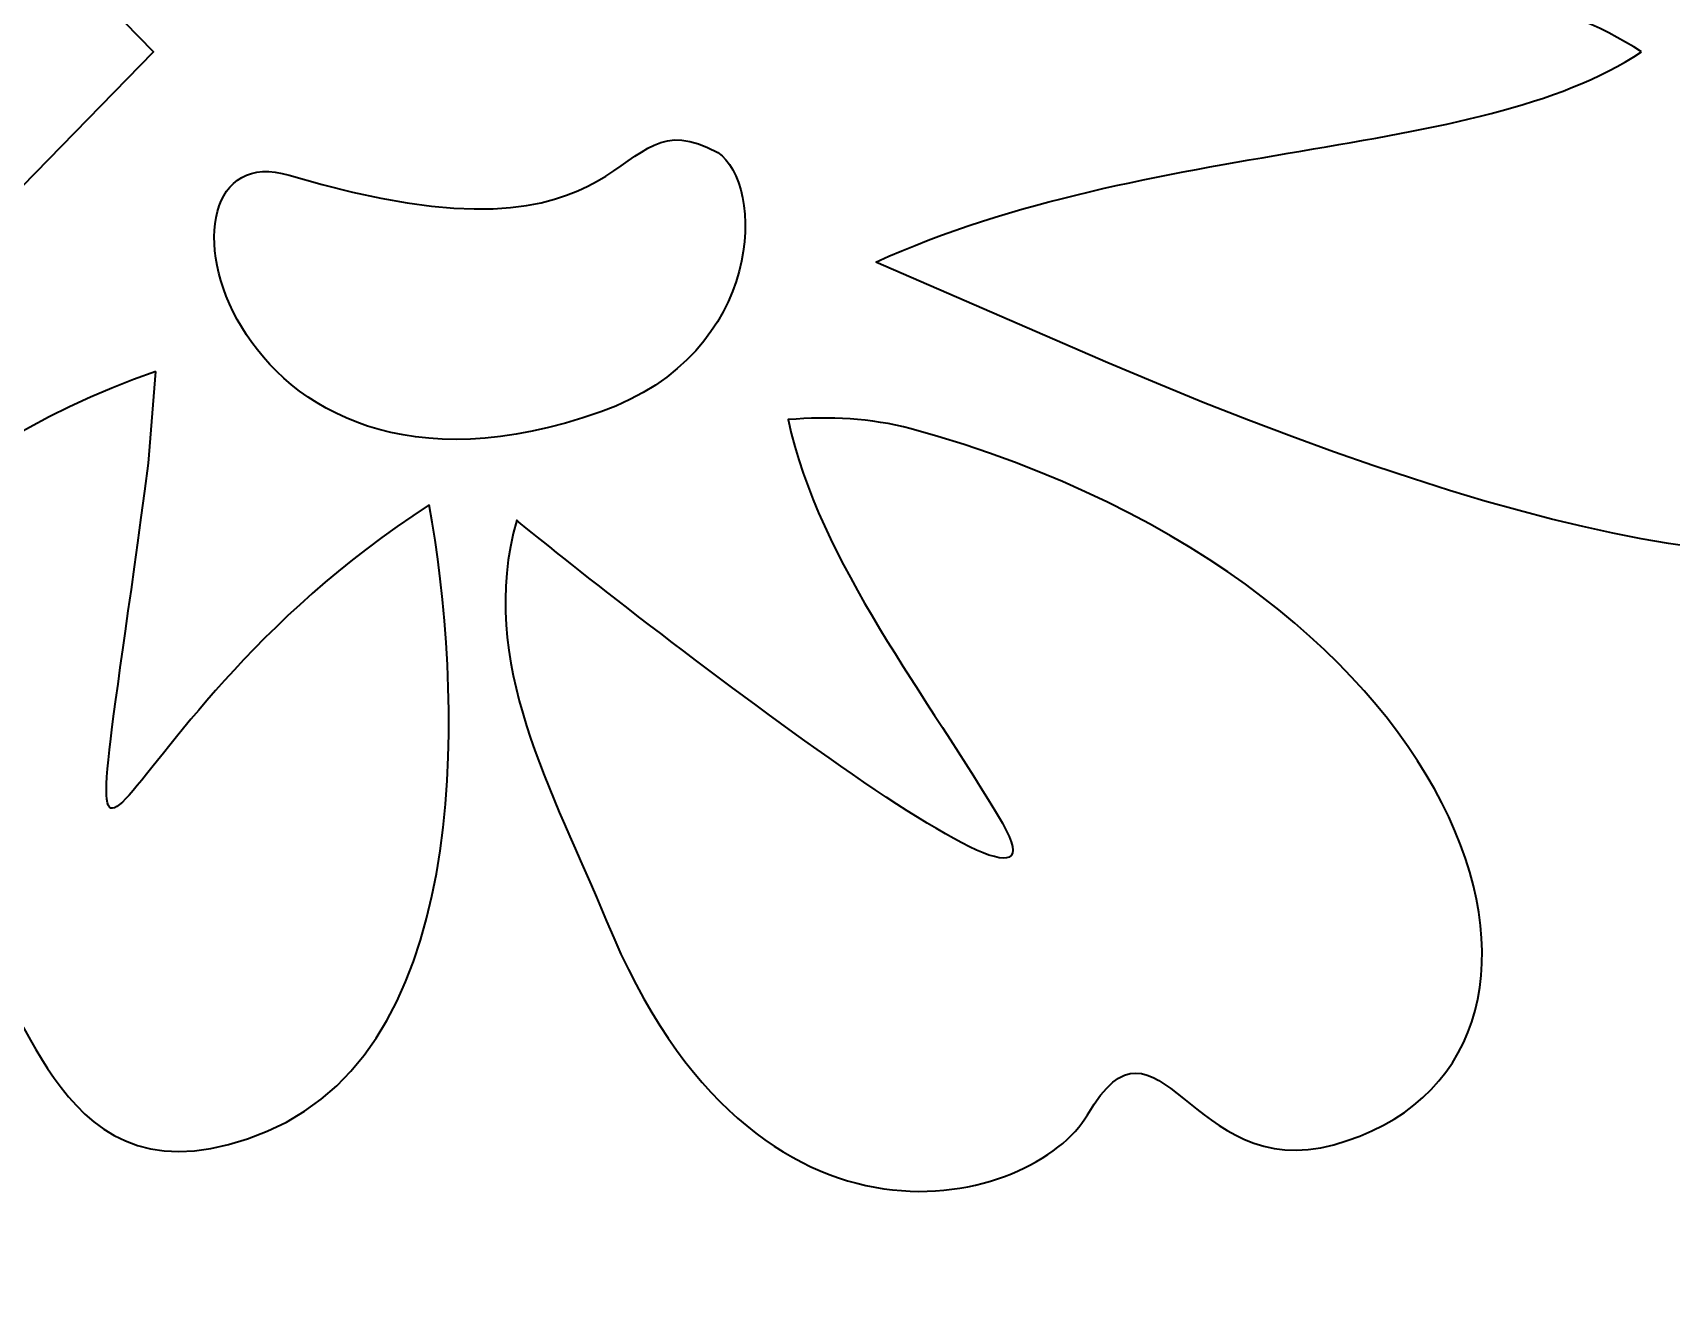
# Model space of a CAD drawing. Header units: centimetres. Extents: x -13.7 to 13.2, y -13.1 to 13.8.
# Drawn here: x 4.351 to 7.789, y -2.274 to 0.406 of the extents above; entities that cross this region are included whole.
import ezdxf

# ---------------------------------------------------------------- set-up
doc = ezdxf.new("R2010")
doc.units = ezdxf.units.CM
doc.header["$MEASUREMENT"] = 0
doc.layers.add('Layer 1', color=7, linetype='Continuous')

msp = doc.modelspace()

# ---------------------------------------------------------------- linework, layer by layer
at = {"layer": 'Layer 1', "color": 250, "lineweight": 35}
for points, knots in [([(-0.24145, 13.83027), (-7.6799, 13.82688), (-13.70893, 7.79605), (-13.70893, 0.35686), (-13.70893, 0.35686), (-13.70893, -7.08436), (-7.67661, -13.11673), (-0.23533, -13.11673), (-0.23533, -13.11673), (7.20381, -13.11673), (13.23483, -7.08765), (13.23812, 0.35079)], [0, 0, 0, 0, 0.25, 0.25, 0.25, 0.25, 0.5, 0.5, 0.5, 0.5, 1, 1, 1, 1]), ([(7.72715, 0.36612), (7.38009, 0.59649), (6.70325, 0.54375), (6.1197, 0.80701), (6.1197, 0.80701), (6.48392, 0.96678), (8.36165, 1.92773), (8.60023, 1.08112), (8.60023, 1.08112), (8.69527, 0.74397), (8.79911, 1.13093), (9.17348, 0.82328), (9.17348, 0.82328), (9.42679, 0.61505), (9.5694, -0.2023), (8.66929, -0.21762), (8.66929, -0.21762), (8.48878, -0.22071), (8.8206, -1.22769), (6.60712, -0.28663)], [0, 0, 0, 0, 0.1666667, 0.1666667, 0.1666667, 0.1666667, 0.3333333, 0.3333333, 0.3333333, 0.3333333, 0.5, 0.5, 0.5, 0.5, 0.6666667, 0.6666667, 0.6666667, 0.6666667, 1, 1, 1, 1]), ([(7.72715, 0.36612), (7.38009, 0.59649), (6.70325, 0.54375), (6.1197, 0.80701), (6.1197, 0.80701), (6.48392, 0.96678), (8.36165, 1.92773), (8.60023, 1.08112), (8.60023, 1.08112), (8.69527, 0.74397), (8.79911, 1.13093), (9.17348, 0.82328), (9.17348, 0.82328), (9.42679, 0.61505), (9.5694, -0.2023), (8.66929, -0.21762), (8.66929, -0.21762), (8.48878, -0.22071), (8.8206, -1.22769), (6.60712, -0.28663)], [0, 0, 0, 0, 0.1666667, 0.1666667, 0.1666667, 0.1666667, 0.3333333, 0.3333333, 0.3333333, 0.3333333, 0.5, 0.5, 0.5, 0.5, 0.6666667, 0.6666667, 0.6666667, 0.6666667, 1, 1, 1, 1]), ([(3.33198, 0.36612), (3.33198, 0.36612), (3.99792, 0.98609), (3.99792, 0.98609), (3.99792, 0.98609), (3.99792, 0.98609), (4.60416, 0.36612), (4.60416, 0.36612), (4.60416, 0.36612), (4.60416, 0.36612), (3.99792, -0.25389), (3.99792, -0.25389), (3.99792, -0.25389), (3.99792, -0.25389), (3.33198, 0.36612), (3.33198, 0.36612)], [0, 0, 0, 0, 0.2, 0.2, 0.2, 0.2, 0.4, 0.4, 0.4, 0.4, 0.6, 0.6, 0.6, 0.6, 1, 1, 1, 1]), ([(3.33198, 0.36612), (3.33198, 0.36612), (3.99792, 0.98609), (3.99792, 0.98609), (3.99792, 0.98609), (3.99792, 0.98609), (4.60416, 0.36612), (4.60416, 0.36612), (4.60416, 0.36612), (4.60416, 0.36612), (3.99792, -0.25389), (3.99792, -0.25389), (3.99792, -0.25389), (3.99792, -0.25389), (3.33198, 0.36612), (3.33198, 0.36612)], [0, 0, 0, 0, 0.2, 0.2, 0.2, 0.2, 0.4, 0.4, 0.4, 0.4, 0.6, 0.6, 0.6, 0.6, 1, 1, 1, 1]), ([(5.78827, 0.1548), (5.55218, 0.28576), (5.6493, -0.12025), (4.88902, 0.10733), (4.88902, 0.10733), (4.55848, 0.2062), (4.73517, -0.67638), (5.54277, -0.38933), (5.54277, -0.38933), (5.89112, -0.26549), (5.88654, 0.0922), (5.78827, 0.1548)], [0, 0, 0, 0, 0.25, 0.25, 0.25, 0.25, 0.5, 0.5, 0.5, 0.5, 1, 1, 1, 1]), ([(5.78827, 0.1548), (5.55218, 0.28576), (5.6493, -0.12025), (4.88902, 0.10733), (4.88902, 0.10733), (4.55848, 0.2062), (4.73517, -0.67638), (5.54277, -0.38933), (5.54277, -0.38933), (5.89112, -0.26549), (5.88654, 0.0922), (5.78827, 0.1548)], [0, 0, 0, 0, 0.25, 0.25, 0.25, 0.25, 0.5, 0.5, 0.5, 0.5, 1, 1, 1, 1]), ([(4.60879, -0.30445), (3.60091, -0.65294), (3.26923, -1.80253), (4.2385, -1.58847), (4.2385, -1.58847), (4.34851, -1.56414), (4.38424, -2.09206), (4.84284, -1.89866), (4.84284, -1.89866), (5.28966, -1.71033), (5.24981, -0.95562), (5.18283, -0.58458)], [0, 0, 0, 0, 0.25, 0.25, 0.25, 0.25, 0.5, 0.5, 0.5, 0.5, 1, 1, 1, 1]), ([(4.60879, -0.30445), (3.60091, -0.65294), (3.26923, -1.80253), (4.2385, -1.58847), (4.2385, -1.58847), (4.34851, -1.56414), (4.38424, -2.09206), (4.84284, -1.89866), (4.84284, -1.89866), (5.28966, -1.71033), (5.24981, -0.95562), (5.18283, -0.58458)], [0, 0, 0, 0, 0.25, 0.25, 0.25, 0.25, 0.5, 0.5, 0.5, 0.5, 1, 1, 1, 1]), ([(6.19399, -0.42456), (7.4107, -0.76127), (7.69053, -1.75944), (7.08155, -1.92697), (7.08155, -1.92697), (6.77868, -2.01031), (6.7145, -1.60594), (6.56428, -1.86413), (6.56428, -1.86413), (6.45452, -2.0527), (5.86988, -2.22471), (5.55486, -1.45796), (5.55486, -1.45796), (5.44401, -1.18818), (5.2807, -0.91477), (5.36653, -0.61672), (5.36653, -0.61672), (5.42654, -0.66872), (6.57961, -1.58713), (6.3856, -1.25256), (6.3856, -1.25256), (6.2328, -0.98905), (6.00098, -0.70837), (5.93605, -0.40545), (5.93605, -0.40545), (6.02437, -0.39814), (6.10801, -0.40237), (6.19399, -0.42456)], [0, 0, 0, 0, 0.125, 0.125, 0.125, 0.125, 0.25, 0.25, 0.25, 0.25, 0.375, 0.375, 0.375, 0.375, 0.5, 0.5, 0.5, 0.5, 0.625, 0.625, 0.625, 0.625, 0.75, 0.75, 0.75, 0.75, 1, 1, 1, 1]), ([(6.19399, -0.42456), (7.4107, -0.76127), (7.69053, -1.75944), (7.08155, -1.92697), (7.08155, -1.92697), (6.77868, -2.01031), (6.7145, -1.60594), (6.56428, -1.86413), (6.56428, -1.86413), (6.45452, -2.0527), (5.86988, -2.22471), (5.55486, -1.45796), (5.55486, -1.45796), (5.44401, -1.18818), (5.2807, -0.91477), (5.36653, -0.61672), (5.36653, -0.61672), (5.42654, -0.66872), (6.57961, -1.58713), (6.3856, -1.25256), (6.3856, -1.25256), (6.2328, -0.98905), (6.00098, -0.70837), (5.93605, -0.40545), (5.93605, -0.40545), (6.02437, -0.39814), (6.10801, -0.40237), (6.19399, -0.42456)], [0, 0, 0, 0, 0.125, 0.125, 0.125, 0.125, 0.25, 0.25, 0.25, 0.25, 0.375, 0.375, 0.375, 0.375, 0.5, 0.5, 0.5, 0.5, 0.625, 0.625, 0.625, 0.625, 0.75, 0.75, 0.75, 0.75, 1, 1, 1, 1])]:
    msp.add_open_spline(points, degree=3, knots=knots, dxfattribs=at)
for points in [[(13.23812, 0.36288), (13.23483, 7.79934), (7.20709, 13.82688), (-0.22931, 13.83027)], [(6.1197, -0.07482), (6.703, 0.18823), (7.38049, 0.13584), (7.72715, 0.36612)], [(6.1197, -0.07482), (6.703, 0.18823), (7.38049, 0.13584), (7.72715, 0.36612)], [(6.60712, -0.28663), (6.60712, -0.28663), (6.1197, -0.07482), (6.1197, -0.07482)], [(6.60712, -0.28663), (6.60712, -0.28663), (6.1197, -0.07482), (6.1197, -0.07482)], [(4.59381, -0.49651), (4.59381, -0.49651), (4.60879, -0.30445), (4.60879, -0.30445)], [(4.59381, -0.49651), (4.59381, -0.49651), (4.60879, -0.30445), (4.60879, -0.30445)], [(5.18283, -0.58458), (4.43937, -1.06165), (4.42315, -1.78138), (4.59381, -0.49651)], [(5.18283, -0.58458), (4.43937, -1.06165), (4.42315, -1.78138), (4.59381, -0.49651)]]:
    msp.add_open_spline(points, degree=3, dxfattribs=at)

doc.saveas('drawing.dxf')
